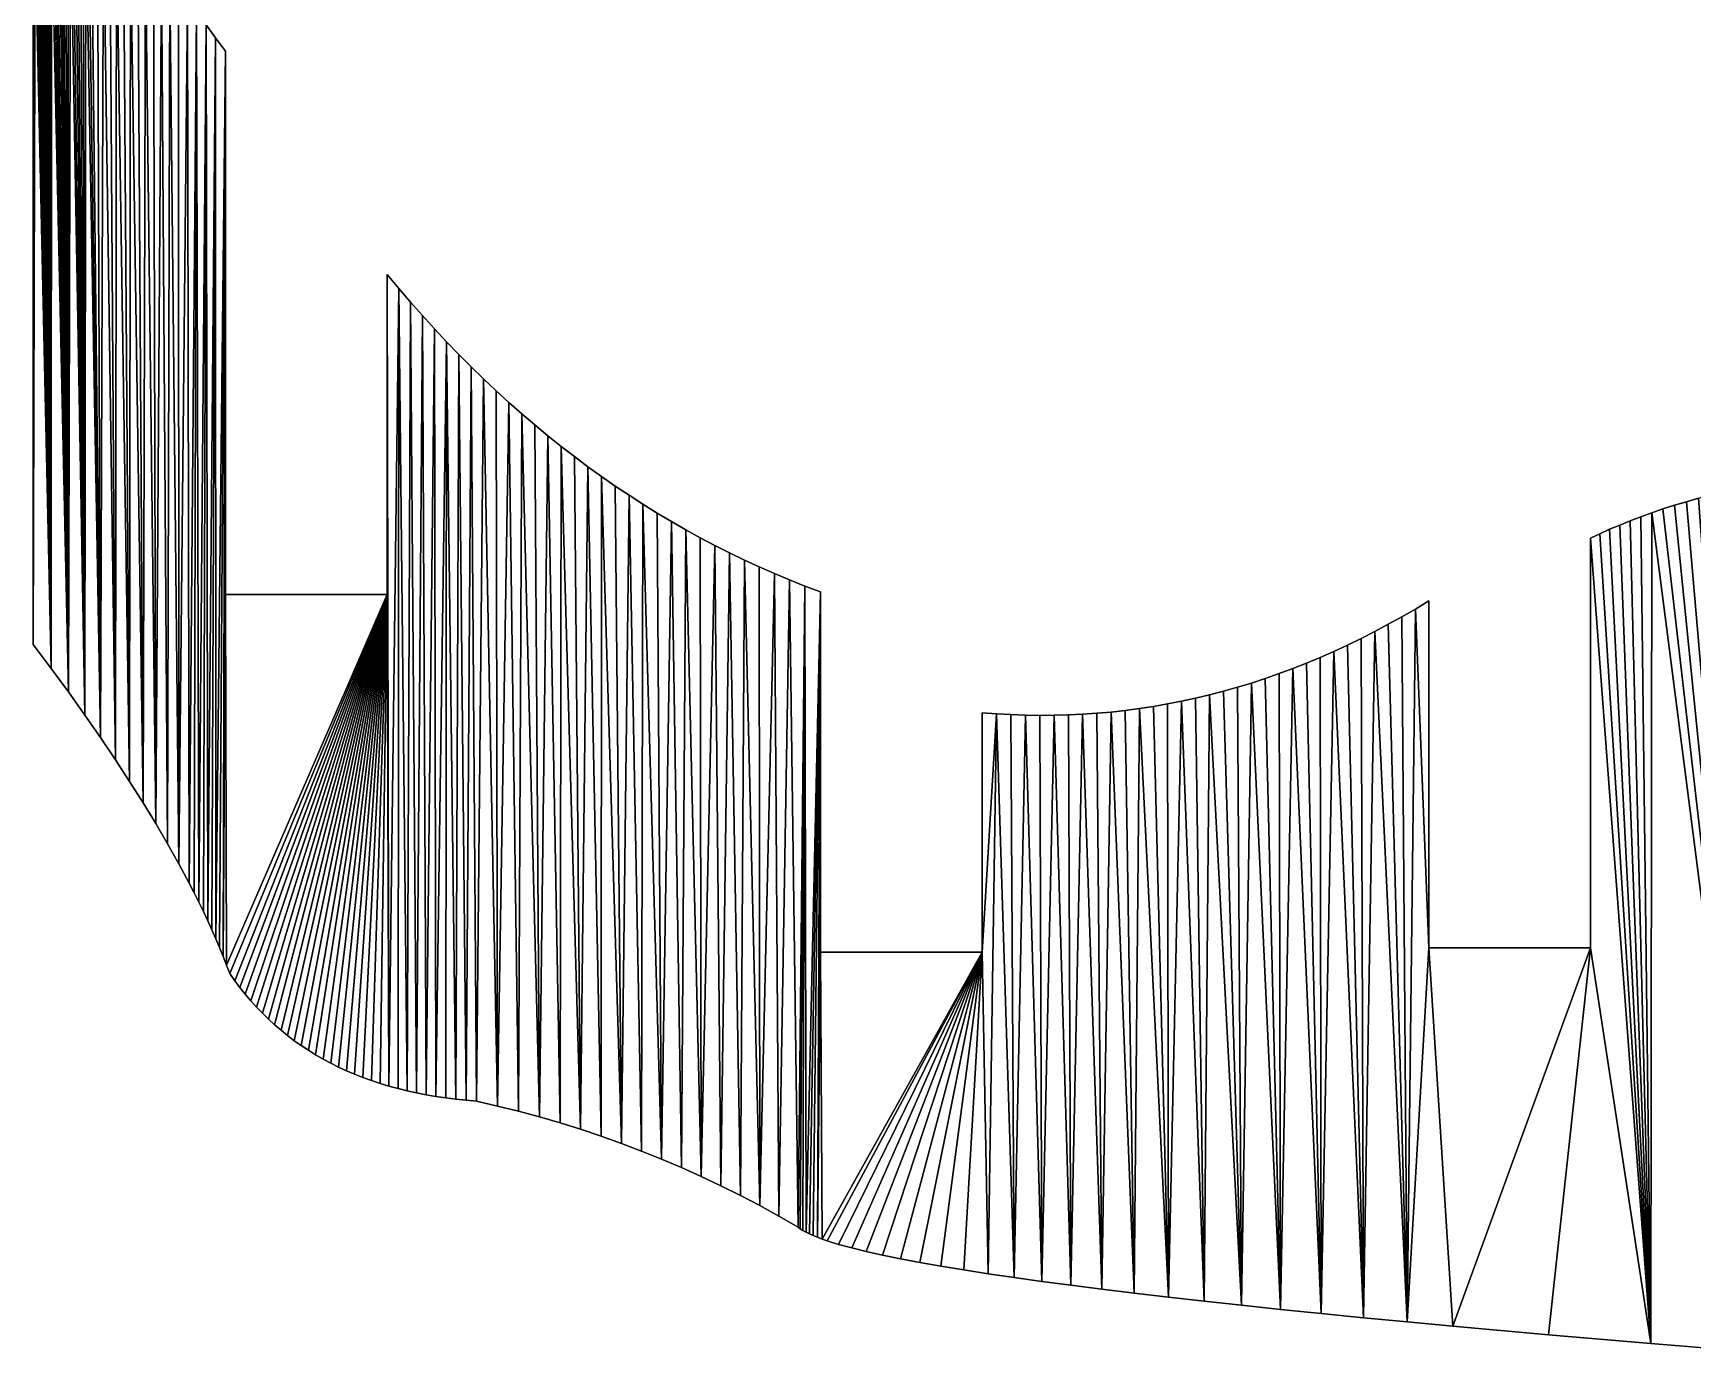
# Model space of a CAD drawing. Extents: x 10 to 917, y 10 to 841.
# Drawn here: x 416.9 to 482, y 147.9 to 200.1 of the extents above; entities that cross this region are included whole.
import ezdxf

# ---------------------------------------------------------------- set-up
doc = ezdxf.new("R2010")
doc.units = 0
doc.header["$MEASUREMENT"] = 0
doc.layers.get('0').update_dxf_attribs({"linetype": 'CONTINUOUS'})

msp = doc.modelspace()

# ---------------------------------------------------------------- linework, layer by layer
for p, q in [((416.918, 203.573), (416.918, 176.079)), ((424.075, 199.882), (423.697, 200.382)), ((424.463, 199.357), (424.075, 199.882)), ((424.463, 178.041), (424.463, 199.357)), ((431.258, 190.047), (430.803, 190.596)), ((430.803, 190.596), (430.803, 178.041)), ((431.718, 189.509), (431.258, 190.047)), ((432.183, 188.981), (431.718, 189.509)), ((432.653, 188.463), (432.183, 188.981)), ((433.128, 187.955), (432.653, 188.463)), ((433.608, 187.458), (433.128, 187.955)), ((434.092, 186.971), (433.608, 187.458)), ((434.582, 186.494), (434.092, 186.971)), ((435.076, 186.028), (434.582, 186.494)), ((435.576, 185.572), (435.076, 186.028)), ((436.08, 185.126), (435.576, 185.572)), ((436.589, 184.69), (436.08, 185.126)), ((437.103, 184.265), (436.589, 184.69)), ((437.622, 183.85), (437.103, 184.265)), ((438.145, 183.445), (437.622, 183.85)), ((438.674, 183.051), (438.145, 183.445)), ((439.207, 182.666), (438.674, 183.051)), ((439.746, 182.293), (439.207, 182.666)), ((440.289, 181.929), (439.746, 182.293)), ((440.837, 181.576), (440.289, 181.929)), ((481.761, 181.677), (481.296, 181.537)), ((482.238, 181.812), (481.761, 181.677)), ((441.391, 181.233), (440.837, 181.576)), ((441.949, 180.9), (441.391, 181.233)), ((479.972, 181.088), (479.554, 180.928)), ((480.402, 181.242), (479.972, 181.088)), ((480.843, 181.392), (480.402, 181.242)), ((481.296, 181.537), (480.843, 181.392)), ((442.511, 180.577), (441.949, 180.9)), ((443.079, 180.265), (442.511, 180.577)), ((478.371, 180.421), (478, 180.243)), ((478.753, 180.595), (478.371, 180.421)), ((479.148, 180.764), (478.753, 180.595)), ((479.554, 180.928), (479.148, 180.764)), ((443.652, 179.963), (443.079, 180.265)), ((444.229, 179.671), (443.652, 179.963)), ((444.812, 179.39), (444.229, 179.671)), ((478, 180.243), (478, 164.178)), ((445.399, 179.119), (444.812, 179.39)), ((445.992, 178.858), (445.399, 179.119)), ((446.589, 178.608), (445.992, 178.858)), ((447.191, 178.367), (446.589, 178.608)), ((447.798, 178.137), (447.191, 178.367)), ((430.803, 178.041), (424.463, 178.041)), ((447.798, 164.002), (447.798, 178.137)), ((471.659, 177.786), (471.132, 177.468)), ((471.659, 164.178), (471.659, 177.786)), ((470.602, 177.162), (470.072, 176.868)), ((471.132, 177.468), (470.602, 177.162)), ((469.541, 176.585), (469.008, 176.314)), ((470.072, 176.868), (469.541, 176.585)), ((416.918, 176.079), (417.623, 175.138)), ((467.938, 175.807), (467.402, 175.571)), ((468.474, 176.055), (467.938, 175.807)), ((469.008, 176.314), (468.474, 176.055)), ((417.623, 175.138), (418.298, 174.215)), ((466.324, 175.133), (465.784, 174.932)), ((466.864, 175.346), (466.324, 175.133)), ((467.402, 175.571), (466.864, 175.346)), ((464.699, 174.565), (464.155, 174.399)), ((465.242, 174.743), (464.699, 174.565)), ((465.784, 174.932), (465.242, 174.743)), ((418.298, 174.215), (418.943, 173.31)), ((461.964, 173.85), (461.414, 173.742)), ((462.514, 173.97), (461.964, 173.85)), ((463.062, 174.101), (462.514, 173.97)), ((463.609, 174.244), (463.062, 174.101)), ((464.155, 174.399), (463.609, 174.244)), ((418.943, 173.31), (419.559, 172.423)), ((454.705, 173.356), (454.138, 173.399)), ((454.138, 173.399), (454.138, 164.002)), ((455.271, 173.324), (454.705, 173.356)), ((455.836, 173.304), (455.271, 173.324)), ((456.399, 173.295), (455.836, 173.304)), ((456.962, 173.298), (456.399, 173.295)), ((457.523, 173.313), (456.962, 173.298)), ((458.082, 173.339), (457.523, 173.313)), ((458.641, 173.377), (458.082, 173.339)), ((459.198, 173.427), (458.641, 173.377)), ((459.754, 173.488), (459.198, 173.427)), ((460.308, 173.561), (459.754, 173.488)), ((460.861, 173.646), (460.308, 173.561)), ((461.414, 173.742), (460.861, 173.646)), ((419.559, 172.423), (420.145, 171.553)), ((420.145, 171.553), (420.701, 170.702)), ((420.701, 170.702), (421.227, 169.868)), ((421.227, 169.868), (421.724, 169.052)), ((421.724, 169.052), (422.191, 168.254)), ((422.191, 168.254), (422.629, 167.474)), ((422.629, 167.474), (423.036, 166.711)), ((423.036, 166.711), (423.229, 166.337)), ((423.229, 166.337), (423.414, 165.967)), ((423.414, 165.967), (423.592, 165.601)), ((423.592, 165.601), (423.762, 165.24)), ((423.762, 165.24), (423.925, 164.883)), ((423.925, 164.883), (424.08, 164.531)), ((424.08, 164.531), (424.228, 164.183)), ((424.228, 164.183), (424.369, 163.84)), ((478, 164.178), (471.659, 164.178)), ((424.369, 163.84), (424.502, 163.501)), ((424.502, 163.501), (424.628, 163.166)), ((454.138, 164.002), (447.798, 164.002)), ((424.628, 163.166), (424.824, 162.888)), ((424.824, 162.888), (425.027, 162.617)), ((425.027, 162.617), (425.236, 162.354)), ((425.236, 162.354), (425.453, 162.099)), ((425.453, 162.099), (425.676, 161.852)), ((425.676, 161.852), (425.907, 161.613)), ((425.907, 161.613), (426.144, 161.381)), ((426.144, 161.381), (426.388, 161.158)), ((426.388, 161.158), (426.639, 160.942)), ((426.639, 160.942), (426.897, 160.734)), ((426.897, 160.734), (427.161, 160.534)), ((427.161, 160.534), (427.433, 160.343)), ((427.433, 160.343), (427.711, 160.158)), ((427.711, 160.158), (427.997, 159.982)), ((427.997, 159.982), (428.289, 159.814)), ((428.289, 159.814), (428.588, 159.654)), ((428.588, 159.654), (428.894, 159.501)), ((428.894, 159.501), (429.207, 159.356)), ((429.207, 159.356), (429.527, 159.22)), ((429.527, 159.22), (429.853, 159.091)), ((429.853, 159.091), (430.187, 158.97)), ((430.187, 158.97), (430.527, 158.857)), ((430.527, 158.857), (430.874, 158.751)), ((430.874, 158.751), (431.228, 158.654)), ((431.228, 158.654), (431.589, 158.565)), ((431.589, 158.565), (431.957, 158.483)), ((431.957, 158.483), (432.331, 158.41)), ((432.331, 158.41), (432.713, 158.344)), ((432.713, 158.344), (433.101, 158.286)), ((433.101, 158.286), (433.497, 158.236)), ((433.497, 158.236), (433.899, 158.194)), ((433.899, 158.194), (434.308, 158.16)), ((434.308, 158.16), (435.135, 157.971)), ((435.135, 157.971), (435.957, 157.767)), ((435.957, 157.767), (436.774, 157.546)), ((436.774, 157.546), (437.585, 157.31)), ((437.585, 157.31), (438.392, 157.057)), ((438.392, 157.057), (439.193, 156.788)), ((439.193, 156.788), (439.989, 156.504)), ((439.989, 156.504), (440.78, 156.203)), ((440.78, 156.203), (441.566, 155.886)), ((441.566, 155.886), (442.346, 155.553)), ((442.346, 155.553), (443.121, 155.204)), ((443.121, 155.204), (443.892, 154.84)), ((443.892, 154.84), (444.656, 154.459)), ((444.656, 154.459), (445.416, 154.062)), ((445.416, 154.062), (446.171, 153.649)), ((446.171, 153.649), (446.92, 153.22)), ((446.92, 153.22), (447.008, 153.154)), ((447.008, 153.154), (447.111, 153.087)), ((447.111, 153.087), (447.231, 153.021)), ((447.231, 153.021), (447.366, 152.954)), ((447.366, 152.954), (447.517, 152.886)), ((447.517, 152.886), (447.684, 152.819)), ((447.684, 152.819), (447.867, 152.75)), ((447.867, 152.75), (448.066, 152.682)), ((448.066, 152.682), (448.512, 152.544)), ((448.512, 152.544), (449.022, 152.405)), ((449.022, 152.405), (449.595, 152.265)), ((449.595, 152.265), (450.232, 152.123)), ((450.232, 152.123), (450.933, 151.98)), ((450.933, 151.98), (451.697, 151.835)), ((451.697, 151.835), (452.526, 151.689)), ((452.526, 151.689), (453.418, 151.542)), ((453.418, 151.542), (454.373, 151.393)), ((454.373, 151.393), (455.393, 151.243)), ((455.393, 151.243), (456.476, 151.091)), ((456.476, 151.091), (457.623, 150.938)), ((457.623, 150.938), (458.834, 150.784)), ((458.834, 150.784), (460.108, 150.628)), ((460.108, 150.628), (461.446, 150.472)), ((461.446, 150.472), (462.848, 150.313)), ((462.848, 150.313), (464.314, 150.153)), ((464.314, 150.153), (465.843, 149.992)), ((465.843, 149.992), (467.436, 149.83)), ((467.436, 149.83), (469.093, 149.666)), ((469.093, 149.666), (470.814, 149.501)), ((470.814, 149.501), (472.598, 149.334)), ((472.598, 149.334), (476.358, 148.997)), ((476.358, 148.997), (480.373, 148.654)), ((480.373, 148.654), (484.643, 148.306))]:
    msp.add_line(p, q)

# ---------------------------------------------------------------- meshes
mesh = msp.add_polyface()
corners = [(416.918, 176.079), (417.002, 203.835), (417.623, 175.138), (417.639, 204.821), (418.298, 174.215), (418.38, 205.056), (418.943, 173.31), (418.985, 204.928), (419.559, 172.423), (419.677, 204.571), (420.145, 171.553), (420.188, 204.205), (420.701, 170.702), (420.738, 203.739), (421.227, 169.868), (421.028, 203.467), (421.327, 203.171), (421.724, 169.052), (421.636, 202.848), (421.955, 202.501), (422.191, 168.254), (422.284, 202.128), (422.629, 167.474), (422.623, 201.73), (422.971, 201.306), (423.036, 166.711), (423.329, 200.857), (423.229, 166.337), (423.414, 165.967), (423.697, 200.382), (423.592, 165.601), (423.762, 165.24), (424.075, 199.882), (424.08, 164.531), (424.463, 199.357), (424.369, 163.84), (424.463, 178.041), (430.874, 158.751), (430.803, 190.596), (431.258, 190.047), (431.589, 158.565), (431.718, 189.509), (431.957, 158.483), (432.183, 188.981), (432.331, 158.41), (432.653, 188.463), (432.713, 158.344), (433.128, 187.955), (433.497, 158.236), (433.608, 187.458), (433.899, 158.194), (434.092, 186.971), (434.308, 158.16), (434.582, 186.494)]
mesh.append_faces([[corners[k] for k in face] for face in [(0, 1, 2), (2, 3, 4), (4, 5, 6), (6, 7, 8), (8, 9, 10), (10, 11, 12), (12, 13, 14), (14, 16, 17), (17, 19, 20), (20, 21, 22), (22, 24, 25), (25, 26, 27), (27, 26, 28), (28, 29, 30), (30, 29, 31)]], dxfattribs={"vtx0": -1, "vtx1": -1})
mesh.append_faces([[corners[k] for k in face] for face in [(14, 13, 15), (14, 15, 16), (17, 16, 18), (17, 18, 19), (20, 19, 21), (22, 21, 23), (22, 23, 24), (25, 24, 26), (28, 26, 29), (31, 29, 32), (33, 32, 34), (35, 34, 36), (37, 38, 39), (40, 39, 41), (42, 41, 43), (44, 43, 45), (46, 45, 47), (48, 47, 49), (50, 49, 51), (52, 51, 53)]], dxfattribs={"vtx0": -1, "vtx2": -1})
mesh = msp.add_polyface()
corners = [(417.002, 203.835), (416.918, 176.079), (416.918, 203.573), (417.623, 175.138), (417.048, 203.956), (417.096, 204.071), (417.146, 204.18), (417.199, 204.282), (417.255, 204.378), (417.313, 204.468), (417.373, 204.551), (417.436, 204.628), (417.501, 204.699), (417.569, 204.763), (417.639, 204.821), (418.298, 174.215), (417.711, 204.872), (417.787, 204.918), (417.864, 204.957), (417.944, 204.989), (418.026, 205.015), (418.111, 205.035), (418.198, 205.048), (418.288, 205.056), (418.38, 205.056), (418.943, 173.31), (418.475, 205.051), (418.572, 205.039), (418.671, 205.021), (418.773, 204.996), (418.878, 204.965), (418.985, 204.928), (419.559, 172.423), (419.094, 204.884), (419.206, 204.834), (419.437, 204.715), (419.677, 204.571), (420.145, 171.553), (419.928, 204.401), (420.188, 204.205), (420.701, 170.702), (420.458, 203.985), (420.738, 203.739)]
mesh.append_faces([[corners[k] for k in face] for face in [(0, 1, 2)]], dxfattribs={"vtx0": -1})
mesh.append_faces([[corners[k] for k in face] for face in [(3, 0, 4), (3, 4, 5), (3, 5, 6), (3, 6, 7), (3, 7, 8), (3, 8, 9), (3, 9, 10), (3, 10, 11), (3, 11, 12), (3, 12, 13), (3, 13, 14), (15, 14, 16), (15, 16, 17), (15, 17, 18), (15, 18, 19), (15, 19, 20), (15, 20, 21), (15, 21, 22), (15, 22, 23), (15, 23, 24), (25, 24, 26), (25, 26, 27), (25, 27, 28), (25, 28, 29), (25, 29, 30), (25, 30, 31), (32, 31, 33), (32, 33, 34), (32, 34, 35), (32, 35, 36), (37, 36, 38), (37, 38, 39), (40, 39, 41), (40, 41, 42)]], dxfattribs={"vtx0": -1, "vtx2": -1})
mesh = msp.add_polyface()
corners = [(423.762, 165.24), (424.075, 199.882), (423.925, 164.883), (424.08, 164.531), (424.463, 199.357), (424.228, 164.183), (424.369, 163.84), (424.463, 178.041), (424.502, 163.501), (430.803, 178.041), (424.628, 163.166), (424.824, 162.888), (425.027, 162.617), (425.236, 162.354), (425.453, 162.099), (425.676, 161.852), (425.907, 161.613), (426.144, 161.381), (426.388, 161.158), (426.639, 160.942), (426.897, 160.734), (427.161, 160.534), (427.433, 160.343), (427.711, 160.158), (427.997, 159.982), (428.289, 159.814), (428.588, 159.654), (428.894, 159.501), (429.207, 159.356), (429.527, 159.22), (429.853, 159.091), (430.187, 158.97), (430.527, 158.857), (430.874, 158.751), (430.803, 190.596), (431.258, 190.047), (431.228, 158.654), (431.589, 158.565), (431.718, 189.509), (431.957, 158.483), (432.183, 188.981), (432.331, 158.41)]
mesh.append_faces([[corners[k] for k in face] for face in [(0, 1, 2), (2, 1, 3), (3, 4, 5), (5, 4, 6), (6, 7, 8), (8, 9, 10), (10, 9, 11), (11, 9, 12), (12, 9, 13), (13, 9, 14), (14, 9, 15), (15, 9, 16), (16, 9, 17), (17, 9, 18), (18, 9, 19), (19, 9, 20), (20, 9, 21), (21, 9, 22), (22, 9, 23), (23, 9, 24), (24, 9, 25), (25, 9, 26), (26, 9, 27), (27, 9, 28), (28, 9, 29), (29, 9, 30), (30, 9, 31), (31, 9, 32), (32, 9, 33), (33, 35, 36), (36, 35, 37), (37, 38, 39), (39, 40, 41)]], dxfattribs={"vtx0": -1, "vtx1": -1})
mesh.append_faces([[corners[k] for k in face] for face in [(8, 7, 9), (33, 9, 34)]], dxfattribs={"vtx0": -1, "vtx2": -1})
mesh = msp.add_polyface()
corners = [(432.331, 158.41), (432.653, 188.463), (432.713, 158.344), (433.128, 187.955), (433.101, 158.286), (433.497, 158.236), (433.608, 187.458), (433.899, 158.194), (434.092, 186.971), (434.308, 158.16), (434.582, 186.494), (435.135, 157.971), (435.076, 186.028), (435.576, 185.572), (435.957, 157.767), (436.08, 185.126), (436.774, 157.546), (436.589, 184.69), (437.103, 184.265), (437.585, 157.31), (437.622, 183.85), (438.392, 157.057), (438.145, 183.445), (438.674, 183.051), (439.193, 156.788), (439.207, 182.666), (439.989, 156.504), (439.746, 182.293), (440.289, 181.929), (440.78, 156.203), (440.837, 181.576), (441.566, 155.886), (441.391, 181.233), (441.949, 180.9), (442.346, 155.553), (442.511, 180.577), (443.121, 155.204), (443.079, 180.265), (443.652, 179.963), (443.892, 154.84), (444.229, 179.671)]
mesh.append_faces([[corners[k] for k in face] for face in [(0, 1, 2), (2, 3, 4), (4, 3, 5), (5, 6, 7), (7, 8, 9), (9, 10, 11), (11, 13, 14), (14, 15, 16), (16, 18, 19), (19, 20, 21), (21, 23, 24), (24, 25, 26), (26, 28, 29), (29, 30, 31), (31, 33, 34), (34, 35, 36), (36, 38, 39)]], dxfattribs={"vtx0": -1, "vtx1": -1})
mesh.append_faces([[corners[k] for k in face] for face in [(11, 10, 12), (11, 12, 13), (14, 13, 15), (16, 15, 17), (16, 17, 18), (19, 18, 20), (21, 20, 22), (21, 22, 23), (24, 23, 25), (26, 25, 27), (26, 27, 28), (29, 28, 30), (31, 30, 32), (31, 32, 33), (34, 33, 35), (36, 35, 37), (36, 37, 38), (39, 38, 40)]], dxfattribs={"vtx0": -1, "vtx2": -1})
mesh = msp.add_polyface()
corners = [(470.814, 149.501), (469.541, 176.585), (470.072, 176.868), (470.602, 177.162), (471.132, 177.468), (471.659, 164.178), (472.598, 149.334), (471.659, 177.786), (478, 164.178), (476.358, 148.997), (480.373, 148.654), (478, 180.243), (478.371, 180.421), (478.753, 180.595), (479.148, 180.764), (479.554, 180.928), (479.972, 181.088), (480.402, 181.242), (484.643, 148.306), (480.843, 181.392), (481.296, 181.537), (481.761, 181.677), (482.238, 181.812), (482.726, 181.943), (483.226, 182.069), (483.738, 182.19), (484.262, 182.306), (484.797, 182.417), (486.816, 148.097), (485.345, 182.524), (485.903, 182.626), (486.474, 182.723), (487.056, 182.815), (489.006, 147.896), (487.651, 182.902), (488.256, 182.985), (488.874, 183.063)]
mesh.append_faces([[corners[k] for k in face] for face in [(5, 4, 7)]], dxfattribs={"vtx0": -1})
mesh.append_faces([[corners[k] for k in face] for face in [(0, 5, 6), (6, 8, 9), (9, 8, 10), (10, 17, 18), (18, 27, 28), (28, 32, 33)]], dxfattribs={"vtx0": -1, "vtx1": -1})
mesh.append_faces([[corners[k] for k in face] for face in [(0, 4, 5)]], dxfattribs={"vtx0": -1, "vtx1": -1, "vtx2": -1})
mesh.append_faces([[corners[k] for k in face] for face in [(0, 1, 2), (0, 2, 3), (0, 3, 4), (6, 5, 8), (10, 8, 11), (10, 11, 12), (10, 12, 13), (10, 13, 14), (10, 14, 15), (10, 15, 16), (10, 16, 17), (18, 17, 19), (18, 19, 20), (18, 20, 21), (18, 21, 22), (18, 22, 23), (18, 23, 24), (18, 24, 25), (18, 25, 26), (18, 26, 27), (28, 27, 29), (28, 29, 30), (28, 30, 31), (28, 31, 32), (33, 32, 34), (33, 34, 35), (33, 35, 36)]], dxfattribs={"vtx0": -1, "vtx2": -1})
mesh = msp.add_polyface()
corners = [(454.705, 173.356), (454.138, 164.002), (454.138, 173.399), (454.373, 151.393), (455.393, 151.243), (455.271, 173.324), (455.836, 173.304), (456.476, 151.091), (443.892, 154.84), (444.229, 179.671), (444.656, 154.459), (444.812, 179.39), (445.416, 154.062), (445.399, 179.119), (445.992, 178.858), (446.171, 153.649), (446.589, 178.608), (446.92, 153.22), (447.191, 178.367), (447.008, 153.154), (447.111, 153.087), (447.231, 153.021), (447.798, 178.137), (447.366, 152.954), (447.517, 152.886), (447.684, 152.819), (447.798, 164.002), (447.867, 152.75), (448.066, 152.682), (448.512, 152.544), (449.022, 152.405), (449.595, 152.265), (450.232, 152.123), (450.933, 151.98), (451.697, 151.835), (452.526, 151.689), (453.418, 151.542)]
mesh.append_faces([[corners[k] for k in face] for face in [(0, 1, 2)]], dxfattribs={"vtx0": -1})
mesh.append_faces([[corners[k] for k in face] for face in [(3, 0, 4), (4, 6, 7), (8, 9, 10), (10, 11, 12), (12, 14, 15), (15, 16, 17), (17, 18, 19), (19, 18, 20), (20, 18, 21), (21, 22, 23), (23, 22, 24), (24, 22, 25), (25, 26, 27), (27, 1, 28), (28, 1, 29), (29, 1, 30), (30, 1, 31), (31, 1, 32), (32, 1, 33), (33, 1, 34), (34, 1, 35), (35, 1, 36), (36, 1, 3)]], dxfattribs={"vtx0": -1, "vtx1": -1})
mesh.append_faces([[corners[k] for k in face] for face in [(1, 0, 3)]], dxfattribs={"vtx0": -1, "vtx1": -1, "vtx2": -1})
mesh.append_faces([[corners[k] for k in face] for face in [(4, 0, 5), (4, 5, 6), (10, 9, 11), (12, 11, 13), (12, 13, 14), (15, 14, 16), (17, 16, 18), (21, 18, 22), (25, 22, 26), (27, 26, 1)]], dxfattribs={"vtx0": -1, "vtx2": -1})
mesh = msp.add_polyface()
corners = [(456.476, 151.091), (455.836, 173.304), (456.399, 173.295), (456.962, 173.298), (457.623, 150.938), (457.523, 173.313), (458.082, 173.339), (458.834, 150.784), (458.641, 173.377), (459.198, 173.427), (460.108, 150.628), (459.754, 173.488), (460.308, 173.561), (461.446, 150.472), (460.861, 173.646), (461.414, 173.742), (461.964, 173.85), (462.848, 150.313), (462.514, 173.97), (463.062, 174.101), (464.314, 150.153), (463.609, 174.244), (464.155, 174.399), (464.699, 174.565), (465.843, 149.992), (465.242, 174.743), (465.784, 174.932), (466.324, 175.133), (467.436, 149.83), (466.864, 175.346), (467.402, 175.571), (467.938, 175.807), (469.093, 149.666), (468.474, 176.055), (469.008, 176.314), (469.541, 176.585), (470.814, 149.501)]
mesh.append_faces([[corners[k] for k in face] for face in [(0, 3, 4), (4, 6, 7), (7, 9, 10), (10, 12, 13), (13, 16, 17), (17, 19, 20), (20, 23, 24), (24, 27, 28), (28, 31, 32), (32, 35, 36)]], dxfattribs={"vtx0": -1, "vtx1": -1})
mesh.append_faces([[corners[k] for k in face] for face in [(0, 1, 2), (0, 2, 3), (4, 3, 5), (4, 5, 6), (7, 6, 8), (7, 8, 9), (10, 9, 11), (10, 11, 12), (13, 12, 14), (13, 14, 15), (13, 15, 16), (17, 16, 18), (17, 18, 19), (20, 19, 21), (20, 21, 22), (20, 22, 23), (24, 23, 25), (24, 25, 26), (24, 26, 27), (28, 27, 29), (28, 29, 30), (28, 30, 31), (32, 31, 33), (32, 33, 34), (32, 34, 35)]], dxfattribs={"vtx0": -1, "vtx2": -1})

doc.saveas('drawing.dxf')
